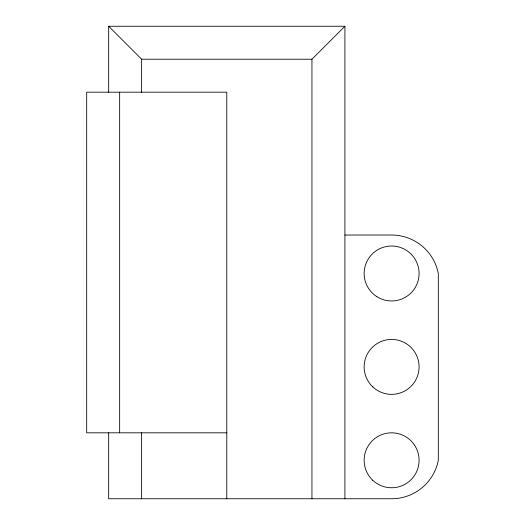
<?xml version="1.0" encoding="UTF-8"?>
<svg xmlns="http://www.w3.org/2000/svg" width="525" height="525" viewBox="0 0 525 525"><rect width="100%" height="100%" fill="white"/><g stroke="black" fill="none" stroke-linecap="round" stroke-linejoin="round"><path stroke-width="0.79" d="M311.948 498.75L311.948 59.213L344.912 26.25L108.662 26.25L108.662 92.183M108.662 26.25L141.625 59.213L311.948 59.213M344.912 235.029L391.611 235.029A47.585 47.585 0 0 1 438.316 273.486L438.316 460.294A47.585 47.585 0 0 1 391.611 498.75L108.662 498.75L108.662 432.817M226.787 432.817L86.684 432.817L86.684 92.183L226.787 92.183L226.787 498.75M344.912 26.25L344.912 498.75M141.625 59.213L141.625 92.183M141.625 432.817L141.625 498.75M119.654 92.183L119.654 432.817M372.724 480.237A27.471 27.471 0 0 0 418.333 466.679A27.471 27.471 0 0 0 383.788 433.958A27.471 27.471 0 0 0 372.724 480.237M376.392 296.356A27.471 27.471 0 0 0 419.029 275.238A27.471 27.471 0 0 0 379.417 248.87A27.471 27.471 0 0 0 376.392 296.356M372.809 386.918A27.471 27.471 0 0 0 418.359 373.157A27.471 27.471 0 0 0 383.67 340.594A27.471 27.471 0 0 0 372.809 386.918"/></g></svg>
